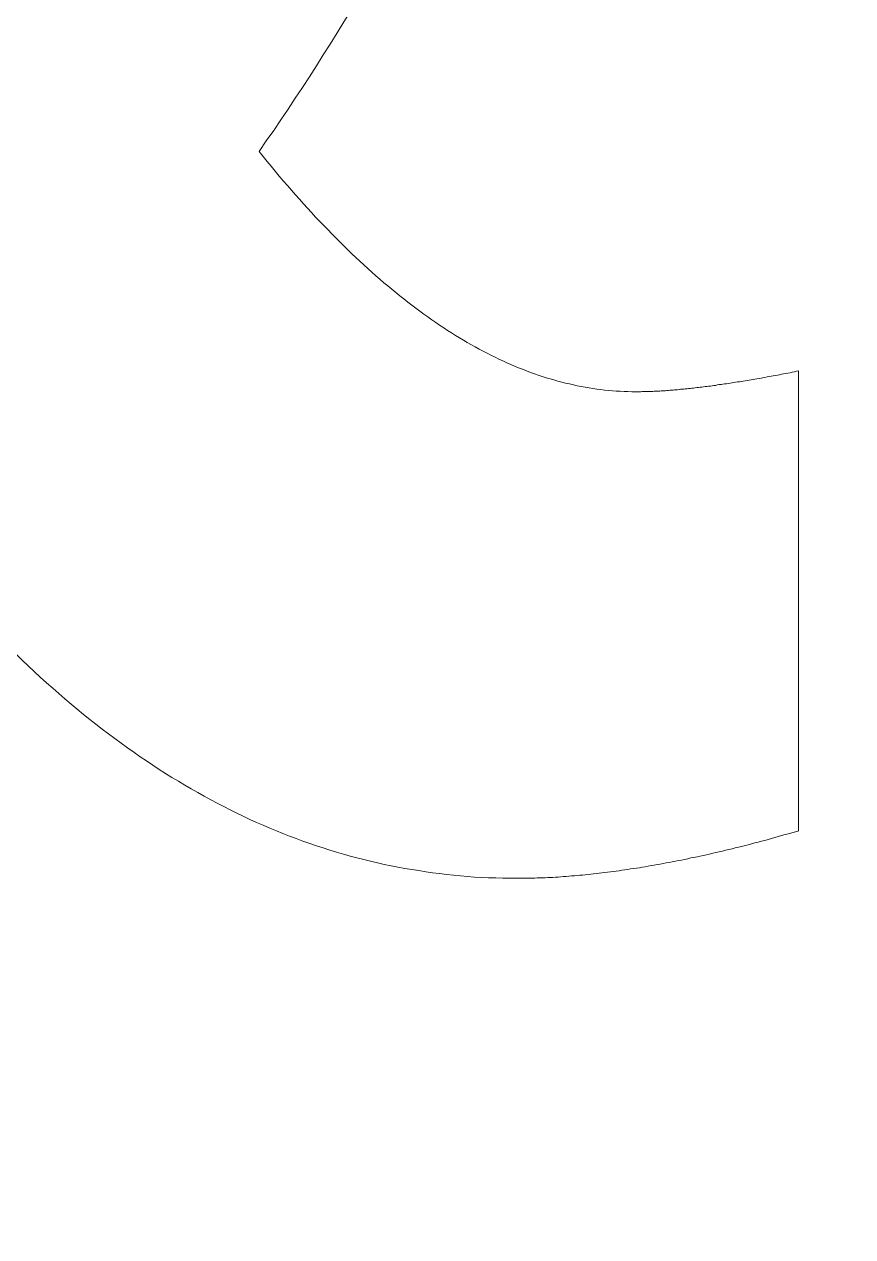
# Model space of a CAD drawing. Header units: millimetres. Extents: x -73 to 73, y -192 to 195.
# Drawn here: x -57.742 to -57.028, y 180.918 to 181.963 of the extents above; entities that cross this region are included whole.
import ezdxf

# ---------------------------------------------------------------- set-up
doc = ezdxf.new("R2010")
doc.units = ezdxf.units.MM
doc.header["$MEASUREMENT"] = 0
doc.layers.add('LED', color=7, linetype='Continuous')

msp = doc.modelspace()

# ---------------------------------------------------------------- linework, layer by layer
at = {"layer": 'LED', "color": 250, "lineweight": 9}
msp.add_open_spline([(70.6599, 74.2658), (70.9361, 74.248), (71.2072, 74.3453), (71.409, 74.5346), (71.409, 74.5346), (71.6108, 74.724), (71.7252, 74.987), (71.725, 75.2637), (71.725, 75.2637), (71.725, 75.2637), (71.725, 89.1213), (71.725, 89.1213), (71.725, 89.1213), (71.7248, 89.3867), (71.6193, 89.6411), (71.4315, 89.8287), (71.4315, 89.8287), (71.2437, 90.0162), (70.9904, 90.1215), (70.725, 90.1213), (70.725, 90.1213), (70.725, 90.1213), (68.2625, 90.1213), (68.2625, 90.1213), (68.2625, 90.1213), (65.9403, 90.1213), (63.7945, 91.3602), (62.6333, 93.3713), (62.6333, 93.3713), (61.4722, 95.3824), (61.4722, 97.8602), (62.6333, 99.8713), (62.6333, 99.8713), (63.7945, 101.8824), (65.9403, 103.1213), (68.2625, 103.1213), (68.2625, 103.1213), (68.2625, 103.1213), (70.725, 103.1213), (70.725, 103.1213), (70.725, 103.1213), (70.9904, 103.1215), (71.2448, 103.227), (71.4324, 103.4148), (71.4324, 103.4148), (71.6199, 103.6026), (71.7252, 103.8559), (71.725, 104.1213), (71.725, 104.1213), (71.725, 104.1213), (71.725, 174.8463), (71.725, 174.8463), (71.725, 174.8463), (71.7248, 175.1117), (71.6193, 175.3661), (71.4315, 175.5537), (71.4315, 175.5537), (71.2437, 175.7412), (70.9904, 175.8465), (70.725, 175.8463), (70.725, 175.8463), (70.725, 175.8463), (68.2625, 175.8463), (68.2625, 175.8463), (68.2625, 175.8463), (65.9403, 175.8463), (63.7945, 177.0852), (62.6333, 179.0963), (62.6333, 179.0963), (61.4722, 181.1074), (61.4722, 183.5852), (62.6333, 185.5963), (62.6333, 185.5963), (63.7945, 187.6074), (65.9403, 188.8463), (68.2625, 188.8463), (68.2625, 188.8463), (68.2625, 188.8463), (70.725, 188.8463), (70.725, 188.8463), (70.725, 188.8463), (70.9904, 188.8465), (71.2448, 188.952), (71.4324, 189.1398), (71.4324, 189.1398), (71.6199, 189.3276), (71.7252, 189.5809), (71.725, 189.8463), (71.725, 189.8463), (71.725, 189.8463), (71.725, 193.6206), (71.725, 193.6206), (71.725, 193.6206), (71.7248, 193.886), (71.6193, 194.1404), (71.4315, 194.328), (71.4315, 194.328), (71.2437, 194.5155), (70.9904, 194.6208), (70.725, 194.6206), (70.725, 194.6206), (70.725, 194.6206), (-70.725, 194.6206), (-70.725, 194.6206), (-70.725, 194.6206), (-70.9904, 194.6204), (-71.2448, 194.5148), (-71.4324, 194.3271), (-71.4324, 194.3271), (-71.6199, 194.1393), (-71.7252, 193.886), (-71.725, 193.6206), (-71.725, 193.6206), (-71.725, 193.6206), (-71.725, 189.8463), (-71.725, 189.8463), (-71.725, 189.8463), (-71.7248, 189.5809), (-71.6192, 189.3265), (-71.4315, 189.1389), (-71.4315, 189.1389), (-71.2437, 188.9514), (-70.9904, 188.8461), (-70.725, 188.8463), (-70.725, 188.8463), (-70.725, 188.8463), (-68.2625, 188.8463), (-68.2625, 188.8463), (-68.2625, 188.8463), (-65.9403, 188.8463), (-63.7944, 187.6074), (-62.6333, 185.5963), (-62.6333, 185.5963), (-61.4722, 183.5852), (-61.4722, 181.1074), (-62.6333, 179.0963), (-62.6333, 179.0963), (-63.7944, 177.0852), (-65.9403, 175.8463), (-68.2625, 175.8463), (-68.2625, 175.8463), (-68.2625, 175.8463), (-70.725, 175.8463), (-70.725, 175.8463), (-70.725, 175.8463), (-70.9904, 175.8461), (-71.2448, 175.7405), (-71.4324, 175.5528), (-71.4324, 175.5528), (-71.6199, 175.365), (-71.7252, 175.1117), (-71.725, 174.8463), (-71.725, 174.8463), (-71.725, 174.8463), (-71.725, 104.1213), (-71.725, 104.1213), (-71.725, 104.1213), (-71.7248, 103.8559), (-71.6192, 103.6015), (-71.4315, 103.4139), (-71.4315, 103.4139), (-71.2437, 103.2264), (-70.9904, 103.1211), (-70.725, 103.1213), (-70.725, 103.1213), (-70.725, 103.1213), (-68.2625, 103.1213), (-68.2625, 103.1213), (-68.2625, 103.1213), (-65.9403, 103.1213), (-63.7944, 101.8824), (-62.6333, 99.8713), (-62.6333, 99.8713), (-61.4722, 97.8602), (-61.4722, 95.3824), (-62.6333, 93.3713), (-62.6333, 93.3713), (-63.7944, 91.3602), (-65.9403, 90.1213), (-68.2625, 90.1213), (-68.2625, 90.1213), (-68.2625, 90.1213), (-70.725, 90.1213), (-70.725, 90.1213), (-70.725, 90.1213), (-70.9904, 90.1211), (-71.2448, 90.0155), (-71.4324, 89.8278), (-71.4324, 89.8278), (-71.6199, 89.64), (-71.7252, 89.3867), (-71.725, 89.1213), (-71.725, 89.1213), (-71.725, 89.1213), (-71.725, 84.4887), (-71.725, 84.4887), (-71.725, 84.4887), (-71.7247, 83.9613), (-71.3163, 83.5248), (-70.7901, 83.4908), (-70.7901, 83.4908), (-70.7901, 83.4908), (70.6599, 74.2658), (70.6599, 74.2658)], degree=3, knots=[0, 0, 0, 0, 0.019231, 0.019231, 0.019231, 0.019231, 0.038462, 0.038462, 0.038462, 0.038462, 0.057692, 0.057692, 0.057692, 0.057692, 0.076923, 0.076923, 0.076923, 0.076923, 0.096154, 0.096154, 0.096154, 0.096154, 0.115385, 0.115385, 0.115385, 0.115385, 0.134615, 0.134615, 0.134615, 0.134615, 0.153846, 0.153846, 0.153846, 0.153846, 0.173077, 0.173077, 0.173077, 0.173077, 0.192308, 0.192308, 0.192308, 0.192308, 0.211538, 0.211538, 0.211538, 0.211538, 0.230769, 0.230769, 0.230769, 0.230769, 0.25, 0.25, 0.25, 0.25, 0.269231, 0.269231, 0.269231, 0.269231, 0.288462, 0.288462, 0.288462, 0.288462, 0.307692, 0.307692, 0.307692, 0.307692, 0.326923, 0.326923, 0.326923, 0.326923, 0.346154, 0.346154, 0.346154, 0.346154, 0.365385, 0.365385, 0.365385, 0.365385, 0.384615, 0.384615, 0.384615, 0.384615, 0.403846, 0.403846, 0.403846, 0.403846, 0.423077, 0.423077, 0.423077, 0.423077, 0.442308, 0.442308, 0.442308, 0.442308, 0.461538, 0.461538, 0.461538, 0.461538, 0.480769, 0.480769, 0.480769, 0.480769, 0.5, 0.5, 0.5, 0.5, 0.519231, 0.519231, 0.519231, 0.519231, 0.538462, 0.538462, 0.538462, 0.538462, 0.557692, 0.557692, 0.557692, 0.557692, 0.576923, 0.576923, 0.576923, 0.576923, 0.596154, 0.596154, 0.596154, 0.596154, 0.615385, 0.615385, 0.615385, 0.615385, 0.634615, 0.634615, 0.634615, 0.634615, 0.653846, 0.653846, 0.653846, 0.653846, 0.673077, 0.673077, 0.673077, 0.673077, 0.692308, 0.692308, 0.692308, 0.692308, 0.711538, 0.711538, 0.711538, 0.711538, 0.730769, 0.730769, 0.730769, 0.730769, 0.75, 0.75, 0.75, 0.75, 0.769231, 0.769231, 0.769231, 0.769231, 0.788462, 0.788462, 0.788462, 0.788462, 0.807692, 0.807692, 0.807692, 0.807692, 0.826923, 0.826923, 0.826923, 0.826923, 0.846154, 0.846154, 0.846154, 0.846154, 0.865385, 0.865385, 0.865385, 0.865385, 0.884615, 0.884615, 0.884615, 0.884615, 0.903846, 0.903846, 0.903846, 0.903846, 0.923077, 0.923077, 0.923077, 0.923077, 0.942308, 0.942308, 0.942308, 0.942308, 0.961538, 0.961538, 0.961538, 0.961538, 1, 1, 1, 1], dxfattribs=at)
at = {"layer": 'LED', "color": 240, "lineweight": 9}
for points in [[(-57.1256, 182.9042), (-57.1256, 182.9042), (-57.1279, 182.8912), (-57.1279, 182.8912), (-57.1279, 182.8912), (-57.1279, 182.8912), (-57.1304, 182.8781), (-57.1304, 182.8781), (-57.1304, 182.8781), (-57.1304, 182.8781), (-57.1329, 182.8652), (-57.1329, 182.8652), (-57.1329, 182.8652), (-57.1329, 182.8652), (-57.1353, 182.8523), (-57.1353, 182.8523), (-57.1353, 182.8523), (-57.1353, 182.8523), (-57.1379, 182.8393), (-57.1379, 182.8393), (-57.1379, 182.8393), (-57.1379, 182.8393), (-57.1406, 182.8265), (-57.1406, 182.8265), (-57.1406, 182.8265), (-57.1406, 182.8265), (-57.1431, 182.8137), (-57.1431, 182.8137), (-57.1431, 182.8137), (-57.1431, 182.8137), (-57.1458, 182.8009), (-57.1458, 182.8009), (-57.1458, 182.8009), (-57.1458, 182.8009), (-57.1486, 182.7882), (-57.1486, 182.7882), (-57.1486, 182.7882), (-57.1486, 182.7882), (-57.1513, 182.7755), (-57.1513, 182.7755), (-57.1513, 182.7755), (-57.1513, 182.7755), (-57.1541, 182.7629), (-57.1541, 182.7629), (-57.1541, 182.7629), (-57.1541, 182.7629), (-57.157, 182.7502), (-57.157, 182.7502), (-57.157, 182.7502), (-57.157, 182.7502), (-57.1599, 182.7377), (-57.1599, 182.7377), (-57.1599, 182.7377), (-57.1599, 182.7377), (-57.1628, 182.7252), (-57.1628, 182.7252), (-57.1628, 182.7252), (-57.1628, 182.7252), (-57.1658, 182.7128), (-57.1658, 182.7128), (-57.1658, 182.7128), (-57.1658, 182.7128), (-57.1688, 182.7004), (-57.1688, 182.7004), (-57.1688, 182.7004), (-57.1688, 182.7004), (-57.1719, 182.6879), (-57.1719, 182.6879), (-57.1719, 182.6879), (-57.1719, 182.6879), (-57.1749, 182.6756), (-57.1749, 182.6756), (-57.1749, 182.6756), (-57.1749, 182.6756), (-57.1781, 182.6633), (-57.1781, 182.6633), (-57.1781, 182.6633), (-57.1781, 182.6633), (-57.1813, 182.6511), (-57.1813, 182.6511), (-57.1813, 182.6511), (-57.1813, 182.6511), (-57.1846, 182.6389), (-57.1846, 182.6389), (-57.1846, 182.6389), (-57.1846, 182.6389), (-57.1878, 182.6267), (-57.1878, 182.6267), (-57.1878, 182.6267), (-57.1878, 182.6267), (-57.1912, 182.6145), (-57.1912, 182.6145), (-57.1912, 182.6145), (-57.1912, 182.6145), (-57.1944, 182.6024), (-57.1944, 182.6024), (-57.1944, 182.6024), (-57.1944, 182.6024), (-57.1978, 182.5904), (-57.1978, 182.5904), (-57.1978, 182.5904), (-57.1978, 182.5904), (-57.2013, 182.5784), (-57.2013, 182.5784), (-57.2013, 182.5784), (-57.2013, 182.5784), (-57.2048, 182.5664), (-57.2048, 182.5664), (-57.2048, 182.5664), (-57.2048, 182.5664), (-57.2083, 182.5545), (-57.2083, 182.5545), (-57.2083, 182.5545), (-57.2083, 182.5545), (-57.2119, 182.5427), (-57.2119, 182.5427), (-57.2119, 182.5427), (-57.2119, 182.5427), (-57.2155, 182.5308), (-57.2155, 182.5308), (-57.2155, 182.5308), (-57.2155, 182.5308), (-57.2192, 182.5191), (-57.2192, 182.5191), (-57.2192, 182.5191), (-57.2192, 182.5191), (-57.2229, 182.5073), (-57.2229, 182.5073), (-57.2229, 182.5073), (-57.2229, 182.5073), (-57.2266, 182.4956), (-57.2266, 182.4956), (-57.2266, 182.4956), (-57.2266, 182.4956), (-57.2304, 182.484), (-57.2304, 182.484), (-57.2304, 182.484), (-57.2304, 182.484), (-57.2342, 182.4723), (-57.2342, 182.4723), (-57.2342, 182.4723), (-57.2342, 182.4723), (-57.238, 182.4608), (-57.238, 182.4608), (-57.238, 182.4608), (-57.238, 182.4608), (-57.2419, 182.4492), (-57.2419, 182.4492), (-57.2419, 182.4492), (-57.2419, 182.4492), (-57.2459, 182.4377), (-57.2459, 182.4377), (-57.2459, 182.4377), (-57.2459, 182.4377), (-57.2499, 182.4263), (-57.2499, 182.4263), (-57.2499, 182.4263), (-57.2499, 182.4263), (-57.2539, 182.4149), (-57.2539, 182.4149), (-57.2539, 182.4149), (-57.2539, 182.4149), (-57.2579, 182.4035), (-57.2579, 182.4035), (-57.2579, 182.4035), (-57.2579, 182.4035), (-57.2621, 182.3922), (-57.2621, 182.3922), (-57.2621, 182.3922), (-57.2621, 182.3922), (-57.2662, 182.3809), (-57.2662, 182.3809), (-57.2662, 182.3809), (-57.2662, 182.3809), (-57.2704, 182.3696), (-57.2704, 182.3696), (-57.2704, 182.3696), (-57.2704, 182.3696), (-57.2746, 182.3585), (-57.2746, 182.3585), (-57.2746, 182.3585), (-57.2746, 182.3585), (-57.2789, 182.3474), (-57.2789, 182.3474), (-57.2789, 182.3474), (-57.2789, 182.3474), (-57.2832, 182.3363), (-57.2832, 182.3363), (-57.2832, 182.3363), (-57.2832, 182.3363), (-57.2875, 182.3252), (-57.2875, 182.3252), (-57.2875, 182.3252), (-57.2875, 182.3252), (-57.292, 182.3141), (-57.292, 182.3141), (-57.292, 182.3141), (-57.292, 182.3141), (-57.2965, 182.3031), (-57.2965, 182.3031), (-57.2965, 182.3031), (-57.2965, 182.3031), (-57.3009, 182.2922), (-57.3009, 182.2922), (-57.3009, 182.2922), (-57.3009, 182.2922), (-57.3054, 182.2814), (-57.3054, 182.2814), (-57.3054, 182.2814), (-57.3054, 182.2814), (-57.31, 182.2705), (-57.31, 182.2705), (-57.31, 182.2705), (-57.31, 182.2705), (-57.3146, 182.2597), (-57.3146, 182.2597), (-57.3146, 182.2597), (-57.3146, 182.2597), (-57.3193, 182.2489), (-57.3193, 182.2489), (-57.3193, 182.2489), (-57.3193, 182.2489), (-57.324, 182.2382), (-57.324, 182.2382), (-57.324, 182.2382), (-57.324, 182.2382), (-57.3287, 182.2275), (-57.3287, 182.2275), (-57.3287, 182.2275), (-57.3287, 182.2275), (-57.3335, 182.2169), (-57.3335, 182.2169), (-57.3335, 182.2169), (-57.3335, 182.2169), (-57.3384, 182.2062), (-57.3384, 182.2062), (-57.3384, 182.2062), (-57.3384, 182.2062), (-57.3432, 182.1957), (-57.3432, 182.1957), (-57.3432, 182.1957), (-57.3432, 182.1957), (-57.3481, 182.1852), (-57.3481, 182.1852), (-57.3481, 182.1852), (-57.3481, 182.1852), (-57.353, 182.1747), (-57.353, 182.1747), (-57.353, 182.1747), (-57.353, 182.1747), (-57.3581, 182.1643), (-57.3581, 182.1643), (-57.3581, 182.1643), (-57.3581, 182.1643), (-57.3631, 182.1539), (-57.3631, 182.1539), (-57.3631, 182.1539), (-57.3631, 182.1539), (-57.3681, 182.1436), (-57.3681, 182.1436), (-57.3681, 182.1436), (-57.3681, 182.1436), (-57.3733, 182.1333), (-57.3733, 182.1333), (-57.3733, 182.1333), (-57.3733, 182.1333), (-57.3784, 182.123), (-57.3784, 182.123), (-57.3784, 182.123), (-57.3784, 182.123), (-57.3836, 182.1128), (-57.3836, 182.1128), (-57.3836, 182.1128), (-57.3836, 182.1128), (-57.3889, 182.1027), (-57.3889, 182.1027), (-57.3889, 182.1027), (-57.3889, 182.1027), (-57.3941, 182.0925), (-57.3941, 182.0925), (-57.3941, 182.0925), (-57.3941, 182.0925), (-57.3994, 182.0824), (-57.3994, 182.0824), (-57.3994, 182.0824), (-57.3994, 182.0824), (-57.4049, 182.0724), (-57.4049, 182.0724), (-57.4049, 182.0724), (-57.4049, 182.0724), (-57.4102, 182.0623), (-57.4102, 182.0623), (-57.4102, 182.0623), (-57.4102, 182.0623), (-57.4156, 182.0524), (-57.4156, 182.0524), (-57.4156, 182.0524), (-57.4156, 182.0524), (-57.4212, 182.0425), (-57.4212, 182.0425), (-57.4212, 182.0425), (-57.4212, 182.0425), (-57.4267, 182.0327), (-57.4267, 182.0327), (-57.4267, 182.0327), (-57.4267, 182.0327), (-57.4323, 182.0228), (-57.4323, 182.0228), (-57.4323, 182.0228), (-57.4323, 182.0228), (-57.4379, 182.013), (-57.4379, 182.013), (-57.4379, 182.013), (-57.4379, 182.013), (-57.4436, 182.0032), (-57.4436, 182.0032), (-57.4436, 182.0032), (-57.4436, 182.0032), (-57.4493, 181.9936), (-57.4493, 181.9936), (-57.4493, 181.9936), (-57.4493, 181.9936), (-57.4551, 181.9839), (-57.4551, 181.9839), (-57.4551, 181.9839), (-57.4551, 181.9839), (-57.4608, 181.9743), (-57.4608, 181.9743), (-57.4608, 181.9743), (-57.4608, 181.9743), (-57.4667, 181.9647), (-57.4667, 181.9647), (-57.4667, 181.9647), (-57.4667, 181.9647), (-57.4725, 181.9552), (-57.4725, 181.9552), (-57.4725, 181.9552), (-57.4725, 181.9552), (-57.4785, 181.9456), (-57.4785, 181.9456), (-57.4785, 181.9456), (-57.4785, 181.9456), (-57.4844, 181.9362), (-57.4844, 181.9362), (-57.4844, 181.9362), (-57.4844, 181.9362), (-57.4904, 181.9268), (-57.4904, 181.9268), (-57.4904, 181.9268), (-57.4904, 181.9268), (-57.4964, 181.9174), (-57.4964, 181.9174), (-57.4964, 181.9174), (-57.4964, 181.9174), (-57.5025, 181.9082), (-57.5025, 181.9082), (-57.5025, 181.9082), (-57.5025, 181.9082), (-57.5086, 181.8988), (-57.5086, 181.8988), (-57.5086, 181.8988), (-57.5086, 181.8988), (-57.5148, 181.8896), (-57.5148, 181.8896), (-57.5148, 181.8896), (-57.5148, 181.8896), (-57.521, 181.8804), (-57.521, 181.8804), (-57.521, 181.8804), (-57.521, 181.8804), (-57.5272, 181.8712), (-57.5272, 181.8712), (-57.5272, 181.8712), (-57.5272, 181.8712), (-57.5336, 181.8622), (-57.5336, 181.8622), (-57.5336, 181.8622), (-57.5336, 181.8622), (-57.5398, 181.853), (-57.5398, 181.853)], [(-57.5398, 181.853), (-57.5398, 181.853), (-57.5364, 181.8487), (-57.5364, 181.8487), (-57.5364, 181.8487), (-57.5364, 181.8487), (-57.5329, 181.8444), (-57.5329, 181.8444), (-57.5329, 181.8444), (-57.5329, 181.8444), (-57.5294, 181.8402), (-57.5294, 181.8402), (-57.5294, 181.8402), (-57.5294, 181.8402), (-57.5259, 181.836), (-57.5259, 181.836), (-57.5259, 181.836), (-57.5259, 181.836), (-57.5224, 181.8318), (-57.5224, 181.8318), (-57.5224, 181.8318), (-57.5224, 181.8318), (-57.5189, 181.8277), (-57.5189, 181.8277), (-57.5189, 181.8277), (-57.5189, 181.8277), (-57.5154, 181.8237), (-57.5154, 181.8237), (-57.5154, 181.8237), (-57.5154, 181.8237), (-57.5119, 181.8197), (-57.5119, 181.8197), (-57.5119, 181.8197), (-57.5119, 181.8197), (-57.5084, 181.8157), (-57.5084, 181.8157), (-57.5084, 181.8157), (-57.5084, 181.8157), (-57.5049, 181.8118), (-57.5049, 181.8118), (-57.5049, 181.8118), (-57.5049, 181.8118), (-57.5015, 181.8079), (-57.5015, 181.8079), (-57.5015, 181.8079), (-57.5015, 181.8079), (-57.498, 181.8041), (-57.498, 181.8041), (-57.498, 181.8041), (-57.498, 181.8041), (-57.4945, 181.8003), (-57.4945, 181.8003), (-57.4945, 181.8003), (-57.4945, 181.8003), (-57.4911, 181.7965), (-57.4911, 181.7965), (-57.4911, 181.7965), (-57.4911, 181.7965), (-57.4876, 181.7928), (-57.4876, 181.7928), (-57.4876, 181.7928), (-57.4876, 181.7928), (-57.4841, 181.7892), (-57.4841, 181.7892), (-57.4841, 181.7892), (-57.4841, 181.7892), (-57.4806, 181.7856), (-57.4806, 181.7856), (-57.4806, 181.7856), (-57.4806, 181.7856), (-57.4771, 181.782), (-57.4771, 181.782), (-57.4771, 181.782), (-57.4771, 181.782), (-57.4736, 181.7785), (-57.4736, 181.7785), (-57.4736, 181.7785), (-57.4736, 181.7785), (-57.4703, 181.775), (-57.4703, 181.775), (-57.4703, 181.775), (-57.4703, 181.775), (-57.4668, 181.7716), (-57.4668, 181.7716), (-57.4668, 181.7716), (-57.4668, 181.7716), (-57.4633, 181.7683), (-57.4633, 181.7683), (-57.4633, 181.7683), (-57.4633, 181.7683), (-57.4598, 181.7649), (-57.4598, 181.7649), (-57.4598, 181.7649), (-57.4598, 181.7649), (-57.4564, 181.7616), (-57.4564, 181.7616), (-57.4564, 181.7616), (-57.4564, 181.7616), (-57.4529, 181.7584), (-57.4529, 181.7584), (-57.4529, 181.7584), (-57.4529, 181.7584), (-57.4494, 181.7552), (-57.4494, 181.7552), (-57.4494, 181.7552), (-57.4494, 181.7552), (-57.446, 181.752), (-57.446, 181.752), (-57.446, 181.752), (-57.446, 181.752), (-57.4425, 181.749), (-57.4425, 181.749), (-57.4425, 181.749), (-57.4425, 181.749), (-57.439, 181.7459), (-57.439, 181.7459), (-57.439, 181.7459), (-57.439, 181.7459), (-57.4357, 181.7429), (-57.4357, 181.7429), (-57.4357, 181.7429), (-57.4357, 181.7429), (-57.4322, 181.7399), (-57.4322, 181.7399), (-57.4322, 181.7399), (-57.4322, 181.7399), (-57.4288, 181.7371), (-57.4288, 181.7371), (-57.4288, 181.7371), (-57.4288, 181.7371), (-57.4253, 181.7342), (-57.4253, 181.7342), (-57.4253, 181.7342), (-57.4253, 181.7342), (-57.4219, 181.7313), (-57.4219, 181.7313), (-57.4219, 181.7313), (-57.4219, 181.7313), (-57.4184, 181.7285), (-57.4184, 181.7285), (-57.4184, 181.7285), (-57.4184, 181.7285), (-57.415, 181.7259), (-57.415, 181.7259), (-57.415, 181.7259), (-57.415, 181.7259), (-57.4115, 181.7231), (-57.4115, 181.7231), (-57.4115, 181.7231), (-57.4115, 181.7231), (-57.4082, 181.7205), (-57.4082, 181.7205), (-57.4082, 181.7205), (-57.4082, 181.7205), (-57.4047, 181.7179), (-57.4047, 181.7179), (-57.4047, 181.7179), (-57.4047, 181.7179), (-57.4013, 181.7154), (-57.4013, 181.7154), (-57.4013, 181.7154), (-57.4013, 181.7154), (-57.3978, 181.7128), (-57.3978, 181.7128), (-57.3978, 181.7128), (-57.3978, 181.7128), (-57.3944, 181.7104), (-57.3944, 181.7104), (-57.3944, 181.7104), (-57.3944, 181.7104), (-57.3909, 181.708), (-57.3909, 181.708), (-57.3909, 181.708), (-57.3909, 181.708), (-57.3875, 181.7056), (-57.3875, 181.7056), (-57.3875, 181.7056), (-57.3875, 181.7056), (-57.3841, 181.7033), (-57.3841, 181.7033), (-57.3841, 181.7033), (-57.3841, 181.7033), (-57.3806, 181.701), (-57.3806, 181.701), (-57.3806, 181.701), (-57.3806, 181.701), (-57.3773, 181.6988), (-57.3773, 181.6988), (-57.3773, 181.6988), (-57.3773, 181.6988), (-57.3739, 181.6966), (-57.3739, 181.6966), (-57.3739, 181.6966), (-57.3739, 181.6966), (-57.3704, 181.6945), (-57.3704, 181.6945), (-57.3704, 181.6945), (-57.3704, 181.6945), (-57.367, 181.6924), (-57.367, 181.6924), (-57.367, 181.6924), (-57.367, 181.6924), (-57.3636, 181.6903), (-57.3636, 181.6903), (-57.3636, 181.6903), (-57.3636, 181.6903), (-57.3602, 181.6884), (-57.3602, 181.6884), (-57.3602, 181.6884), (-57.3602, 181.6884), (-57.3567, 181.6864), (-57.3567, 181.6864), (-57.3567, 181.6864), (-57.3567, 181.6864), (-57.3533, 181.6845), (-57.3533, 181.6845), (-57.3533, 181.6845), (-57.3533, 181.6845), (-57.35, 181.6827), (-57.35, 181.6827), (-57.35, 181.6827), (-57.35, 181.6827), (-57.3466, 181.6808), (-57.3466, 181.6808), (-57.3466, 181.6808), (-57.3466, 181.6808), (-57.3432, 181.6791), (-57.3432, 181.6791), (-57.3432, 181.6791), (-57.3432, 181.6791), (-57.3398, 181.6773), (-57.3398, 181.6773), (-57.3398, 181.6773), (-57.3398, 181.6773), (-57.3363, 181.6757), (-57.3363, 181.6757), (-57.3363, 181.6757), (-57.3363, 181.6757), (-57.3329, 181.674), (-57.3329, 181.674), (-57.3329, 181.674), (-57.3329, 181.674), (-57.3295, 181.6725), (-57.3295, 181.6725), (-57.3295, 181.6725), (-57.3295, 181.6725), (-57.3261, 181.6709), (-57.3261, 181.6709), (-57.3261, 181.6709), (-57.3261, 181.6709), (-57.3228, 181.6694), (-57.3228, 181.6694), (-57.3228, 181.6694), (-57.3228, 181.6694), (-57.3194, 181.668), (-57.3194, 181.668), (-57.3194, 181.668), (-57.3194, 181.668), (-57.316, 181.6665), (-57.316, 181.6665), (-57.316, 181.6665), (-57.316, 181.6665), (-57.3126, 181.6652), (-57.3126, 181.6652), (-57.3126, 181.6652), (-57.3126, 181.6652), (-57.3092, 181.6639), (-57.3092, 181.6639), (-57.3092, 181.6639), (-57.3092, 181.6639), (-57.3058, 181.6626), (-57.3058, 181.6626), (-57.3058, 181.6626), (-57.3058, 181.6626), (-57.3024, 181.6614), (-57.3024, 181.6614), (-57.3024, 181.6614), (-57.3024, 181.6614), (-57.299, 181.6603), (-57.299, 181.6603), (-57.299, 181.6603), (-57.299, 181.6603), (-57.2957, 181.6591), (-57.2957, 181.6591), (-57.2957, 181.6591), (-57.2957, 181.6591), (-57.2923, 181.658), (-57.2923, 181.658), (-57.2923, 181.658), (-57.2923, 181.658), (-57.2889, 181.657), (-57.2889, 181.657), (-57.2889, 181.657), (-57.2889, 181.657), (-57.2855, 181.6561), (-57.2855, 181.6561), (-57.2855, 181.6561), (-57.2855, 181.6561), (-57.2822, 181.6551), (-57.2822, 181.6551), (-57.2822, 181.6551), (-57.2822, 181.6551), (-57.2788, 181.6542), (-57.2788, 181.6542), (-57.2788, 181.6542), (-57.2788, 181.6542), (-57.2754, 181.6534), (-57.2754, 181.6534), (-57.2754, 181.6534), (-57.2754, 181.6534), (-57.272, 181.6526), (-57.272, 181.6526), (-57.272, 181.6526), (-57.272, 181.6526), (-57.2687, 181.6518), (-57.2687, 181.6518), (-57.2687, 181.6518), (-57.2687, 181.6518), (-57.2654, 181.651), (-57.2654, 181.651), (-57.2654, 181.651), (-57.2654, 181.651), (-57.262, 181.6504), (-57.262, 181.6504), (-57.262, 181.6504), (-57.262, 181.6504), (-57.2586, 181.6498), (-57.2586, 181.6498), (-57.2586, 181.6498), (-57.2586, 181.6498), (-57.2552, 181.6492), (-57.2552, 181.6492), (-57.2552, 181.6492), (-57.2552, 181.6492), (-57.2519, 181.6487), (-57.2519, 181.6487), (-57.2519, 181.6487), (-57.2519, 181.6487), (-57.2485, 181.6482), (-57.2485, 181.6482), (-57.2485, 181.6482), (-57.2485, 181.6482), (-57.2452, 181.6478), (-57.2452, 181.6478), (-57.2452, 181.6478), (-57.2452, 181.6478), (-57.2419, 181.6473), (-57.2419, 181.6473), (-57.2419, 181.6473), (-57.2419, 181.6473), (-57.2385, 181.647), (-57.2385, 181.647), (-57.2385, 181.647), (-57.2385, 181.647), (-57.2351, 181.6467), (-57.2351, 181.6467), (-57.2351, 181.6467), (-57.2351, 181.6467), (-57.2318, 181.6465), (-57.2318, 181.6465), (-57.2318, 181.6465), (-57.2318, 181.6465), (-57.2284, 181.6463), (-57.2284, 181.6463), (-57.2284, 181.6463), (-57.2284, 181.6463), (-57.225, 181.6461), (-57.225, 181.6461), (-57.225, 181.6461), (-57.225, 181.6461), (-57.2217, 181.646), (-57.2217, 181.646), (-57.2217, 181.646), (-57.2217, 181.646), (-57.2184, 181.6459), (-57.2184, 181.6459), (-57.2184, 181.6459), (-57.2184, 181.6459), (-57.2151, 181.6459), (-57.2151, 181.6459)], [(-57.2151, 181.6459), (-57.2151, 181.6459), (-57.2139, 181.6459), (-57.2139, 181.6459), (-57.2139, 181.6459), (-57.2139, 181.6459), (-57.2129, 181.6459), (-57.2129, 181.6459), (-57.2129, 181.6459), (-57.2129, 181.6459), (-57.2118, 181.6459), (-57.2118, 181.6459), (-57.2118, 181.6459), (-57.2118, 181.6459), (-57.2107, 181.6459), (-57.2107, 181.6459), (-57.2107, 181.6459), (-57.2107, 181.6459), (-57.2095, 181.646), (-57.2095, 181.646), (-57.2095, 181.646), (-57.2095, 181.646), (-57.2084, 181.646), (-57.2084, 181.646), (-57.2084, 181.646), (-57.2084, 181.646), (-57.2073, 181.646), (-57.2073, 181.646), (-57.2073, 181.646), (-57.2073, 181.646), (-57.2061, 181.646), (-57.2061, 181.646), (-57.2061, 181.646), (-57.2061, 181.646), (-57.205, 181.6461), (-57.205, 181.6461), (-57.205, 181.6461), (-57.205, 181.6461), (-57.2039, 181.6461), (-57.2039, 181.6461), (-57.2039, 181.6461), (-57.2039, 181.6461), (-57.2027, 181.6461), (-57.2027, 181.6461), (-57.2027, 181.6461), (-57.2027, 181.6461), (-57.2015, 181.6462), (-57.2015, 181.6462), (-57.2015, 181.6462), (-57.2015, 181.6462), (-57.2003, 181.6462), (-57.2003, 181.6462), (-57.2003, 181.6462), (-57.2003, 181.6462), (-57.1992, 181.6463), (-57.1992, 181.6463), (-57.1992, 181.6463), (-57.1992, 181.6463), (-57.1979, 181.6463), (-57.1979, 181.6463), (-57.1979, 181.6463), (-57.1979, 181.6463), (-57.1967, 181.6464), (-57.1967, 181.6464), (-57.1967, 181.6464), (-57.1967, 181.6464), (-57.1955, 181.6465), (-57.1955, 181.6465), (-57.1955, 181.6465), (-57.1955, 181.6465), (-57.1943, 181.6465), (-57.1943, 181.6465), (-57.1943, 181.6465), (-57.1943, 181.6465), (-57.1931, 181.6466), (-57.1931, 181.6466), (-57.1931, 181.6466), (-57.1931, 181.6466), (-57.1918, 181.6467), (-57.1918, 181.6467), (-57.1918, 181.6467), (-57.1918, 181.6467), (-57.1905, 181.6468), (-57.1905, 181.6468), (-57.1905, 181.6468), (-57.1905, 181.6468), (-57.1893, 181.6468), (-57.1893, 181.6468), (-57.1893, 181.6468), (-57.1893, 181.6468), (-57.1881, 181.6469), (-57.1881, 181.6469), (-57.1881, 181.6469), (-57.1881, 181.6469), (-57.1867, 181.647), (-57.1867, 181.647), (-57.1867, 181.647), (-57.1867, 181.647), (-57.1855, 181.6471), (-57.1855, 181.6471), (-57.1855, 181.6471), (-57.1855, 181.6471), (-57.1842, 181.6472), (-57.1842, 181.6472), (-57.1842, 181.6472), (-57.1842, 181.6472), (-57.1828, 181.6473), (-57.1828, 181.6473), (-57.1828, 181.6473), (-57.1828, 181.6473), (-57.1816, 181.6474), (-57.1816, 181.6474), (-57.1816, 181.6474), (-57.1816, 181.6474), (-57.1803, 181.6475), (-57.1803, 181.6475), (-57.1803, 181.6475), (-57.1803, 181.6475), (-57.1789, 181.6476), (-57.1789, 181.6476), (-57.1789, 181.6476), (-57.1789, 181.6476), (-57.1776, 181.6479), (-57.1776, 181.6479), (-57.1776, 181.6479), (-57.1776, 181.6479), (-57.1763, 181.648), (-57.1763, 181.648), (-57.1763, 181.648), (-57.1763, 181.648), (-57.1749, 181.6481), (-57.1749, 181.6481), (-57.1749, 181.6481), (-57.1749, 181.6481), (-57.1735, 181.6482), (-57.1735, 181.6482), (-57.1735, 181.6482), (-57.1735, 181.6482), (-57.1722, 181.6484), (-57.1722, 181.6484), (-57.1722, 181.6484), (-57.1722, 181.6484), (-57.1707, 181.6485), (-57.1707, 181.6485), (-57.1707, 181.6485), (-57.1707, 181.6485), (-57.1694, 181.6487), (-57.1694, 181.6487), (-57.1694, 181.6487), (-57.1694, 181.6487), (-57.168, 181.6488), (-57.168, 181.6488), (-57.168, 181.6488), (-57.168, 181.6488), (-57.1666, 181.6489), (-57.1666, 181.6489), (-57.1666, 181.6489), (-57.1666, 181.6489), (-57.1652, 181.6491), (-57.1652, 181.6491), (-57.1652, 181.6491), (-57.1652, 181.6491), (-57.1638, 181.6493), (-57.1638, 181.6493), (-57.1638, 181.6493), (-57.1638, 181.6493), (-57.1623, 181.6494), (-57.1623, 181.6494), (-57.1623, 181.6494), (-57.1623, 181.6494), (-57.1609, 181.6496), (-57.1609, 181.6496), (-57.1609, 181.6496), (-57.1609, 181.6496), (-57.1594, 181.6498), (-57.1594, 181.6498), (-57.1594, 181.6498), (-57.1594, 181.6498), (-57.158, 181.6499), (-57.158, 181.6499), (-57.158, 181.6499), (-57.158, 181.6499), (-57.1566, 181.6501), (-57.1566, 181.6501), (-57.1566, 181.6501), (-57.1566, 181.6501), (-57.155, 181.6503), (-57.155, 181.6503), (-57.155, 181.6503), (-57.155, 181.6503), (-57.1536, 181.6505), (-57.1536, 181.6505), (-57.1536, 181.6505), (-57.1536, 181.6505), (-57.1521, 181.6506), (-57.1521, 181.6506), (-57.1521, 181.6506), (-57.1521, 181.6506), (-57.1506, 181.6508), (-57.1506, 181.6508), (-57.1506, 181.6508), (-57.1506, 181.6508), (-57.1491, 181.651), (-57.1491, 181.651), (-57.1491, 181.651), (-57.1491, 181.651), (-57.1475, 181.6512), (-57.1475, 181.6512), (-57.1475, 181.6512), (-57.1475, 181.6512), (-57.146, 181.6514), (-57.146, 181.6514), (-57.146, 181.6514), (-57.146, 181.6514), (-57.1446, 181.6517), (-57.1446, 181.6517), (-57.1446, 181.6517), (-57.1446, 181.6517), (-57.143, 181.652), (-57.143, 181.652), (-57.143, 181.652), (-57.143, 181.652), (-57.1414, 181.6522), (-57.1414, 181.6522), (-57.1414, 181.6522), (-57.1414, 181.6522), (-57.1398, 181.6524), (-57.1398, 181.6524), (-57.1398, 181.6524), (-57.1398, 181.6524), (-57.1383, 181.6526), (-57.1383, 181.6526), (-57.1383, 181.6526), (-57.1383, 181.6526), (-57.1368, 181.6528), (-57.1368, 181.6528), (-57.1368, 181.6528), (-57.1368, 181.6528), (-57.1351, 181.6531), (-57.1351, 181.6531), (-57.1351, 181.6531), (-57.1351, 181.6531), (-57.1336, 181.6533), (-57.1336, 181.6533), (-57.1336, 181.6533), (-57.1336, 181.6533), (-57.1319, 181.6535), (-57.1319, 181.6535), (-57.1319, 181.6535), (-57.1319, 181.6535), (-57.1303, 181.6538), (-57.1303, 181.6538), (-57.1303, 181.6538), (-57.1303, 181.6538), (-57.1288, 181.654), (-57.1288, 181.654), (-57.1288, 181.654), (-57.1288, 181.654), (-57.1271, 181.6543), (-57.1271, 181.6543), (-57.1271, 181.6543), (-57.1271, 181.6543), (-57.1255, 181.6545), (-57.1255, 181.6545), (-57.1255, 181.6545), (-57.1255, 181.6545), (-57.1238, 181.6548), (-57.1238, 181.6548), (-57.1238, 181.6548), (-57.1238, 181.6548), (-57.1222, 181.655), (-57.1222, 181.655), (-57.1222, 181.655), (-57.1222, 181.655), (-57.1205, 181.6553), (-57.1205, 181.6553), (-57.1205, 181.6553), (-57.1205, 181.6553), (-57.1189, 181.6557), (-57.1189, 181.6557), (-57.1189, 181.6557), (-57.1189, 181.6557), (-57.1172, 181.656), (-57.1172, 181.656), (-57.1172, 181.656), (-57.1172, 181.656), (-57.1155, 181.6562), (-57.1155, 181.6562), (-57.1155, 181.6562), (-57.1155, 181.6562), (-57.1138, 181.6565), (-57.1138, 181.6565), (-57.1138, 181.6565), (-57.1138, 181.6565), (-57.1121, 181.6568), (-57.1121, 181.6568), (-57.1121, 181.6568), (-57.1121, 181.6568), (-57.1104, 181.6571), (-57.1104, 181.6571), (-57.1104, 181.6571), (-57.1104, 181.6571), (-57.1086, 181.6574), (-57.1086, 181.6574), (-57.1086, 181.6574), (-57.1086, 181.6574), (-57.1069, 181.6577), (-57.1069, 181.6577), (-57.1069, 181.6577), (-57.1069, 181.6577), (-57.1052, 181.658), (-57.1052, 181.658), (-57.1052, 181.658), (-57.1052, 181.658), (-57.1035, 181.6583), (-57.1035, 181.6583), (-57.1035, 181.6583), (-57.1035, 181.6583), (-57.1017, 181.6586), (-57.1017, 181.6586), (-57.1017, 181.6586), (-57.1017, 181.6586), (-57.0999, 181.6589), (-57.0999, 181.6589), (-57.0999, 181.6589), (-57.0999, 181.6589), (-57.0982, 181.6592), (-57.0982, 181.6592), (-57.0982, 181.6592), (-57.0982, 181.6592), (-57.0964, 181.6596), (-57.0964, 181.6596), (-57.0964, 181.6596), (-57.0964, 181.6596), (-57.0946, 181.6599), (-57.0946, 181.6599), (-57.0946, 181.6599), (-57.0946, 181.6599), (-57.0928, 181.6603), (-57.0928, 181.6603), (-57.0928, 181.6603), (-57.0928, 181.6603), (-57.091, 181.6606), (-57.091, 181.6606), (-57.091, 181.6606), (-57.091, 181.6606), (-57.0892, 181.6609), (-57.0892, 181.6609), (-57.0892, 181.6609), (-57.0892, 181.6609), (-57.0874, 181.6613), (-57.0874, 181.6613), (-57.0874, 181.6613), (-57.0874, 181.6613), (-57.0855, 181.6616), (-57.0855, 181.6616), (-57.0855, 181.6616), (-57.0855, 181.6616), (-57.0837, 181.662), (-57.0837, 181.662), (-57.0837, 181.662), (-57.0837, 181.662), (-57.0818, 181.6623), (-57.0818, 181.6623), (-57.0818, 181.6623), (-57.0818, 181.6623), (-57.08, 181.6627), (-57.08, 181.6627), (-57.08, 181.6627), (-57.08, 181.6627), (-57.0781, 181.663), (-57.0781, 181.663), (-57.0781, 181.663), (-57.0781, 181.663), (-57.0763, 181.6635), (-57.0763, 181.6635), (-57.0763, 181.6635), (-57.0763, 181.6635), (-57.0743, 181.6639), (-57.0743, 181.6639)], [(-57.3173, 181.2265), (-57.3173, 181.2265), (-57.3235, 181.2265), (-57.3235, 181.2265), (-57.3235, 181.2265), (-57.3235, 181.2265), (-57.3296, 181.2266), (-57.3296, 181.2266), (-57.3296, 181.2266), (-57.3296, 181.2266), (-57.3357, 181.2268), (-57.3357, 181.2268), (-57.3357, 181.2268), (-57.3357, 181.2268), (-57.3418, 181.227), (-57.3418, 181.227), (-57.3418, 181.227), (-57.3418, 181.227), (-57.3479, 181.2273), (-57.3479, 181.2273), (-57.3479, 181.2273), (-57.3479, 181.2273), (-57.354, 181.2276), (-57.354, 181.2276), (-57.354, 181.2276), (-57.354, 181.2276), (-57.36, 181.2281), (-57.36, 181.2281), (-57.36, 181.2281), (-57.36, 181.2281), (-57.3661, 181.2287), (-57.3661, 181.2287), (-57.3661, 181.2287), (-57.3661, 181.2287), (-57.3721, 181.2292), (-57.3721, 181.2292), (-57.3721, 181.2292), (-57.3721, 181.2292), (-57.3782, 181.2298), (-57.3782, 181.2298), (-57.3782, 181.2298), (-57.3782, 181.2298), (-57.3841, 181.2305), (-57.3841, 181.2305), (-57.3841, 181.2305), (-57.3841, 181.2305), (-57.3902, 181.2313), (-57.3902, 181.2313), (-57.3902, 181.2313), (-57.3902, 181.2313), (-57.3961, 181.2321), (-57.3961, 181.2321), (-57.3961, 181.2321), (-57.3961, 181.2321), (-57.4021, 181.2331), (-57.4021, 181.2331), (-57.4021, 181.2331), (-57.4021, 181.2331), (-57.408, 181.234), (-57.408, 181.234), (-57.408, 181.234), (-57.408, 181.234), (-57.414, 181.235), (-57.414, 181.235), (-57.414, 181.235), (-57.414, 181.235), (-57.42, 181.2362), (-57.42, 181.2362), (-57.42, 181.2362), (-57.42, 181.2362), (-57.4259, 181.2373), (-57.4259, 181.2373), (-57.4259, 181.2373), (-57.4259, 181.2373), (-57.4319, 181.2385), (-57.4319, 181.2385), (-57.4319, 181.2385), (-57.4319, 181.2385), (-57.4377, 181.2398), (-57.4377, 181.2398), (-57.4377, 181.2398), (-57.4377, 181.2398), (-57.4437, 181.2412), (-57.4437, 181.2412), (-57.4437, 181.2412), (-57.4437, 181.2412), (-57.4495, 181.2426), (-57.4495, 181.2426), (-57.4495, 181.2426), (-57.4495, 181.2426), (-57.4554, 181.2442), (-57.4554, 181.2442), (-57.4554, 181.2442), (-57.4554, 181.2442), (-57.4612, 181.2457), (-57.4612, 181.2457), (-57.4612, 181.2457), (-57.4612, 181.2457), (-57.4671, 181.2473), (-57.4671, 181.2473), (-57.4671, 181.2473), (-57.4671, 181.2473), (-57.4729, 181.2491), (-57.4729, 181.2491), (-57.4729, 181.2491), (-57.4729, 181.2491), (-57.4788, 181.2508), (-57.4788, 181.2508), (-57.4788, 181.2508), (-57.4788, 181.2508), (-57.4845, 181.2527), (-57.4845, 181.2527), (-57.4845, 181.2527), (-57.4845, 181.2527), (-57.4904, 181.2546), (-57.4904, 181.2546), (-57.4904, 181.2546), (-57.4904, 181.2546), (-57.4961, 181.2566), (-57.4961, 181.2566), (-57.4961, 181.2566), (-57.4961, 181.2566), (-57.502, 181.2586), (-57.502, 181.2586), (-57.502, 181.2586), (-57.502, 181.2586), (-57.5077, 181.2607), (-57.5077, 181.2607), (-57.5077, 181.2607), (-57.5077, 181.2607), (-57.5135, 181.2628), (-57.5135, 181.2628), (-57.5135, 181.2628), (-57.5135, 181.2628), (-57.5192, 181.2651), (-57.5192, 181.2651), (-57.5192, 181.2651), (-57.5192, 181.2651), (-57.5249, 181.2675), (-57.5249, 181.2675), (-57.5249, 181.2675), (-57.5249, 181.2675), (-57.5306, 181.2698), (-57.5306, 181.2698), (-57.5306, 181.2698), (-57.5306, 181.2698), (-57.5364, 181.2723), (-57.5364, 181.2723), (-57.5364, 181.2723), (-57.5364, 181.2723), (-57.542, 181.2747), (-57.542, 181.2747), (-57.542, 181.2747), (-57.542, 181.2747), (-57.5477, 181.2773), (-57.5477, 181.2773), (-57.5477, 181.2773), (-57.5477, 181.2773), (-57.5534, 181.28), (-57.5534, 181.28), (-57.5534, 181.28), (-57.5534, 181.28), (-57.559, 181.2826), (-57.559, 181.2826), (-57.559, 181.2826), (-57.559, 181.2826), (-57.5647, 181.2854), (-57.5647, 181.2854), (-57.5647, 181.2854), (-57.5647, 181.2854), (-57.5703, 181.2883), (-57.5703, 181.2883), (-57.5703, 181.2883), (-57.5703, 181.2883), (-57.5759, 181.2912), (-57.5759, 181.2912), (-57.5759, 181.2912), (-57.5759, 181.2912), (-57.5815, 181.2941), (-57.5815, 181.2941), (-57.5815, 181.2941), (-57.5815, 181.2941), (-57.5872, 181.2972), (-57.5872, 181.2972), (-57.5872, 181.2972), (-57.5872, 181.2972), (-57.5927, 181.3003), (-57.5927, 181.3003), (-57.5927, 181.3003), (-57.5927, 181.3003), (-57.5983, 181.3035), (-57.5983, 181.3035), (-57.5983, 181.3035), (-57.5983, 181.3035), (-57.6039, 181.3068), (-57.6039, 181.3068), (-57.6039, 181.3068), (-57.6039, 181.3068), (-57.6094, 181.3101), (-57.6094, 181.3101), (-57.6094, 181.3101), (-57.6094, 181.3101), (-57.615, 181.3134), (-57.615, 181.3134), (-57.615, 181.3134), (-57.615, 181.3134), (-57.6204, 181.3169), (-57.6204, 181.3169), (-57.6204, 181.3169), (-57.6204, 181.3169), (-57.626, 181.3204), (-57.626, 181.3204), (-57.626, 181.3204), (-57.626, 181.3204), (-57.6315, 181.324), (-57.6315, 181.324), (-57.6315, 181.324), (-57.6315, 181.324), (-57.6369, 181.3276), (-57.6369, 181.3276), (-57.6369, 181.3276), (-57.6369, 181.3276), (-57.6425, 181.3313), (-57.6425, 181.3313), (-57.6425, 181.3313), (-57.6425, 181.3313), (-57.6479, 181.3351), (-57.6479, 181.3351), (-57.6479, 181.3351), (-57.6479, 181.3351), (-57.6534, 181.339), (-57.6534, 181.339), (-57.6534, 181.339), (-57.6534, 181.339), (-57.6588, 181.3429), (-57.6588, 181.3429), (-57.6588, 181.3429), (-57.6588, 181.3429), (-57.6643, 181.3469), (-57.6643, 181.3469), (-57.6643, 181.3469), (-57.6643, 181.3469), (-57.6697, 181.3509), (-57.6697, 181.3509), (-57.6697, 181.3509), (-57.6697, 181.3509), (-57.675, 181.355), (-57.675, 181.355), (-57.675, 181.355), (-57.675, 181.355), (-57.6805, 181.3592), (-57.6805, 181.3592), (-57.6805, 181.3592), (-57.6805, 181.3592), (-57.6858, 181.3634), (-57.6858, 181.3634), (-57.6858, 181.3634), (-57.6858, 181.3634), (-57.6912, 181.3677), (-57.6912, 181.3677), (-57.6912, 181.3677), (-57.6912, 181.3677), (-57.6966, 181.3722), (-57.6966, 181.3722), (-57.6966, 181.3722), (-57.6966, 181.3722), (-57.7019, 181.3766), (-57.7019, 181.3766), (-57.7019, 181.3766), (-57.7019, 181.3766), (-57.7073, 181.3811), (-57.7073, 181.3811), (-57.7073, 181.3811), (-57.7073, 181.3811), (-57.7126, 181.3857), (-57.7126, 181.3857), (-57.7126, 181.3857), (-57.7126, 181.3857), (-57.7178, 181.3903), (-57.7178, 181.3903), (-57.7178, 181.3903), (-57.7178, 181.3903), (-57.7232, 181.395), (-57.7232, 181.395), (-57.7232, 181.395), (-57.7232, 181.395), (-57.7285, 181.3999), (-57.7285, 181.3999), (-57.7285, 181.3999), (-57.7285, 181.3999), (-57.7337, 181.4047), (-57.7337, 181.4047), (-57.7337, 181.4047), (-57.7337, 181.4047), (-57.739, 181.4096), (-57.739, 181.4096), (-57.739, 181.4096), (-57.739, 181.4096), (-57.7442, 181.4145), (-57.7442, 181.4145), (-57.7442, 181.4145), (-57.7442, 181.4145), (-57.7494, 181.4196), (-57.7494, 181.4196), (-57.7494, 181.4196), (-57.7494, 181.4196), (-57.7547, 181.4247), (-57.7547, 181.4247), (-57.7547, 181.4247), (-57.7547, 181.4247), (-57.7599, 181.4299), (-57.7599, 181.4299), (-57.7599, 181.4299), (-57.7599, 181.4299), (-57.7652, 181.4352), (-57.7652, 181.4352), (-57.7652, 181.4352), (-57.7652, 181.4352), (-57.7703, 181.4405), (-57.7703, 181.4405), (-57.7703, 181.4405), (-57.7703, 181.4405), (-57.7755, 181.4459), (-57.7755, 181.4459), (-57.7755, 181.4459), (-57.7755, 181.4459), (-57.7807, 181.4513), (-57.7807, 181.4513), (-57.7807, 181.4513), (-57.7807, 181.4513), (-57.7859, 181.4568), (-57.7859, 181.4568), (-57.7859, 181.4568), (-57.7859, 181.4568), (-57.791, 181.4624), (-57.791, 181.4624), (-57.791, 181.4624), (-57.791, 181.4624), (-57.7962, 181.468), (-57.7962, 181.468), (-57.7962, 181.468), (-57.7962, 181.468), (-57.8013, 181.4738), (-57.8013, 181.4738), (-57.8013, 181.4738), (-57.8013, 181.4738), (-57.8063, 181.4796), (-57.8063, 181.4796), (-57.8063, 181.4796), (-57.8063, 181.4796), (-57.8114, 181.4855), (-57.8114, 181.4855), (-57.8114, 181.4855), (-57.8114, 181.4855), (-57.8166, 181.4913), (-57.8166, 181.4913), (-57.8166, 181.4913), (-57.8166, 181.4913), (-57.8216, 181.4974), (-57.8216, 181.4974), (-57.8216, 181.4974), (-57.8216, 181.4974), (-57.8266, 181.5034), (-57.8266, 181.5034), (-57.8266, 181.5034), (-57.8266, 181.5034), (-57.8317, 181.5095), (-57.8317, 181.5095), (-57.8317, 181.5095), (-57.8317, 181.5095), (-57.8368, 181.5156), (-57.8368, 181.5156), (-57.8368, 181.5156), (-57.8368, 181.5156), (-57.8417, 181.5219), (-57.8417, 181.5219), (-57.8417, 181.5219), (-57.8417, 181.5219), (-57.8468, 181.5283), (-57.8468, 181.5283)], [(-57.0743, 181.2674), (-57.0743, 181.2674), (-57.0773, 181.2665), (-57.0773, 181.2665), (-57.0773, 181.2665), (-57.0773, 181.2665), (-57.0803, 181.2657), (-57.0803, 181.2657), (-57.0803, 181.2657), (-57.0803, 181.2657), (-57.0833, 181.2649), (-57.0833, 181.2649), (-57.0833, 181.2649), (-57.0833, 181.2649), (-57.0862, 181.2641), (-57.0862, 181.2641), (-57.0862, 181.2641), (-57.0862, 181.2641), (-57.0891, 181.2633), (-57.0891, 181.2633), (-57.0891, 181.2633), (-57.0891, 181.2633), (-57.092, 181.2624), (-57.092, 181.2624), (-57.092, 181.2624), (-57.092, 181.2624), (-57.0949, 181.2616), (-57.0949, 181.2616), (-57.0949, 181.2616), (-57.0949, 181.2616), (-57.0979, 181.2608), (-57.0979, 181.2608), (-57.0979, 181.2608), (-57.0979, 181.2608), (-57.1007, 181.26), (-57.1007, 181.26), (-57.1007, 181.26), (-57.1007, 181.26), (-57.1036, 181.2592), (-57.1036, 181.2592), (-57.1036, 181.2592), (-57.1036, 181.2592), (-57.1065, 181.2584), (-57.1065, 181.2584), (-57.1065, 181.2584), (-57.1065, 181.2584), (-57.1094, 181.2577), (-57.1094, 181.2577), (-57.1094, 181.2577), (-57.1094, 181.2577), (-57.1121, 181.257), (-57.1121, 181.257), (-57.1121, 181.257), (-57.1121, 181.257), (-57.115, 181.2563), (-57.115, 181.2563), (-57.115, 181.2563), (-57.115, 181.2563), (-57.1179, 181.2554), (-57.1179, 181.2554), (-57.1179, 181.2554), (-57.1179, 181.2554), (-57.1206, 181.2547), (-57.1206, 181.2547), (-57.1206, 181.2547), (-57.1206, 181.2547), (-57.1235, 181.254), (-57.1235, 181.254), (-57.1235, 181.254), (-57.1235, 181.254), (-57.1263, 181.2534), (-57.1263, 181.2534), (-57.1263, 181.2534), (-57.1263, 181.2534), (-57.1292, 181.2527), (-57.1292, 181.2527), (-57.1292, 181.2527), (-57.1292, 181.2527), (-57.1319, 181.252), (-57.1319, 181.252), (-57.1319, 181.252), (-57.1319, 181.252), (-57.1347, 181.2513), (-57.1347, 181.2513), (-57.1347, 181.2513), (-57.1347, 181.2513), (-57.1375, 181.2506), (-57.1375, 181.2506), (-57.1375, 181.2506), (-57.1375, 181.2506), (-57.1402, 181.25), (-57.1402, 181.25), (-57.1402, 181.25), (-57.1402, 181.25), (-57.143, 181.2493), (-57.143, 181.2493), (-57.143, 181.2493), (-57.143, 181.2493), (-57.1458, 181.2487), (-57.1458, 181.2487), (-57.1458, 181.2487), (-57.1458, 181.2487), (-57.1486, 181.2481), (-57.1486, 181.2481), (-57.1486, 181.2481), (-57.1486, 181.2481), (-57.1512, 181.2474), (-57.1512, 181.2474), (-57.1512, 181.2474), (-57.1512, 181.2474), (-57.154, 181.2468), (-57.154, 181.2468), (-57.154, 181.2468), (-57.154, 181.2468), (-57.1567, 181.2462), (-57.1567, 181.2462), (-57.1567, 181.2462), (-57.1567, 181.2462), (-57.1594, 181.2456), (-57.1594, 181.2456), (-57.1594, 181.2456), (-57.1594, 181.2456), (-57.1621, 181.2451), (-57.1621, 181.2451), (-57.1621, 181.2451), (-57.1621, 181.2451), (-57.1648, 181.2445), (-57.1648, 181.2445), (-57.1648, 181.2445), (-57.1648, 181.2445), (-57.1674, 181.244), (-57.1674, 181.244), (-57.1674, 181.244), (-57.1674, 181.244), (-57.1701, 181.2433), (-57.1701, 181.2433), (-57.1701, 181.2433), (-57.1701, 181.2433), (-57.1728, 181.2428), (-57.1728, 181.2428), (-57.1728, 181.2428), (-57.1728, 181.2428), (-57.1755, 181.2422), (-57.1755, 181.2422), (-57.1755, 181.2422), (-57.1755, 181.2422), (-57.1781, 181.2417), (-57.1781, 181.2417), (-57.1781, 181.2417), (-57.1781, 181.2417), (-57.1808, 181.2412), (-57.1808, 181.2412), (-57.1808, 181.2412), (-57.1808, 181.2412), (-57.1835, 181.2407), (-57.1835, 181.2407), (-57.1835, 181.2407), (-57.1835, 181.2407), (-57.186, 181.2402), (-57.186, 181.2402), (-57.186, 181.2402), (-57.186, 181.2402), (-57.1887, 181.2397), (-57.1887, 181.2397), (-57.1887, 181.2397), (-57.1887, 181.2397), (-57.1913, 181.2392), (-57.1913, 181.2392), (-57.1913, 181.2392), (-57.1913, 181.2392), (-57.1938, 181.2387), (-57.1938, 181.2387), (-57.1938, 181.2387), (-57.1938, 181.2387), (-57.1965, 181.2383), (-57.1965, 181.2383), (-57.1965, 181.2383), (-57.1965, 181.2383), (-57.1991, 181.2378), (-57.1991, 181.2378), (-57.1991, 181.2378), (-57.1991, 181.2378), (-57.2016, 181.2374), (-57.2016, 181.2374), (-57.2016, 181.2374), (-57.2016, 181.2374), (-57.2042, 181.2369), (-57.2042, 181.2369), (-57.2042, 181.2369), (-57.2042, 181.2369), (-57.2068, 181.2365), (-57.2068, 181.2365), (-57.2068, 181.2365), (-57.2068, 181.2365), (-57.2093, 181.236), (-57.2093, 181.236), (-57.2093, 181.236), (-57.2093, 181.236), (-57.2118, 181.2356), (-57.2118, 181.2356), (-57.2118, 181.2356), (-57.2118, 181.2356), (-57.2144, 181.2352), (-57.2144, 181.2352), (-57.2144, 181.2352), (-57.2144, 181.2352), (-57.2169, 181.2348), (-57.2169, 181.2348), (-57.2169, 181.2348), (-57.2169, 181.2348), (-57.2194, 181.2345), (-57.2194, 181.2345), (-57.2194, 181.2345), (-57.2194, 181.2345), (-57.222, 181.2341), (-57.222, 181.2341), (-57.222, 181.2341), (-57.222, 181.2341), (-57.2244, 181.2337), (-57.2244, 181.2337), (-57.2244, 181.2337), (-57.2244, 181.2337), (-57.2269, 181.2334), (-57.2269, 181.2334), (-57.2269, 181.2334), (-57.2269, 181.2334), (-57.2293, 181.233), (-57.2293, 181.233), (-57.2293, 181.233), (-57.2293, 181.233), (-57.2318, 181.2327), (-57.2318, 181.2327), (-57.2318, 181.2327), (-57.2318, 181.2327), (-57.2343, 181.2324), (-57.2343, 181.2324), (-57.2343, 181.2324), (-57.2343, 181.2324), (-57.2367, 181.232), (-57.2367, 181.232), (-57.2367, 181.232), (-57.2367, 181.232), (-57.2392, 181.2317), (-57.2392, 181.2317), (-57.2392, 181.2317), (-57.2392, 181.2317), (-57.2417, 181.2314), (-57.2417, 181.2314), (-57.2417, 181.2314), (-57.2417, 181.2314), (-57.2441, 181.2311), (-57.2441, 181.2311), (-57.2441, 181.2311), (-57.2441, 181.2311), (-57.2465, 181.2308), (-57.2465, 181.2308), (-57.2465, 181.2308), (-57.2465, 181.2308), (-57.2489, 181.2305), (-57.2489, 181.2305), (-57.2489, 181.2305), (-57.2489, 181.2305), (-57.2513, 181.2303), (-57.2513, 181.2303), (-57.2513, 181.2303), (-57.2513, 181.2303), (-57.2538, 181.23), (-57.2538, 181.23), (-57.2538, 181.23), (-57.2538, 181.23), (-57.2561, 181.2298), (-57.2561, 181.2298), (-57.2561, 181.2298), (-57.2561, 181.2298), (-57.2585, 181.2296), (-57.2585, 181.2296), (-57.2585, 181.2296), (-57.2585, 181.2296), (-57.2609, 181.2293), (-57.2609, 181.2293), (-57.2609, 181.2293), (-57.2609, 181.2293), (-57.2632, 181.2291), (-57.2632, 181.2291), (-57.2632, 181.2291), (-57.2632, 181.2291), (-57.2656, 181.2289), (-57.2656, 181.2289), (-57.2656, 181.2289), (-57.2656, 181.2289), (-57.2679, 181.2287), (-57.2679, 181.2287), (-57.2679, 181.2287), (-57.2679, 181.2287), (-57.2703, 181.2285), (-57.2703, 181.2285), (-57.2703, 181.2285), (-57.2703, 181.2285), (-57.2726, 181.2282), (-57.2726, 181.2282), (-57.2726, 181.2282), (-57.2726, 181.2282), (-57.2749, 181.2281), (-57.2749, 181.2281), (-57.2749, 181.2281), (-57.2749, 181.2281), (-57.2772, 181.2279), (-57.2772, 181.2279), (-57.2772, 181.2279), (-57.2772, 181.2279), (-57.2795, 181.2277), (-57.2795, 181.2277), (-57.2795, 181.2277), (-57.2795, 181.2277), (-57.2818, 181.2276), (-57.2818, 181.2276), (-57.2818, 181.2276), (-57.2818, 181.2276), (-57.2841, 181.2275), (-57.2841, 181.2275), (-57.2841, 181.2275), (-57.2841, 181.2275), (-57.2864, 181.2273), (-57.2864, 181.2273), (-57.2864, 181.2273), (-57.2864, 181.2273), (-57.2887, 181.2272), (-57.2887, 181.2272), (-57.2887, 181.2272), (-57.2887, 181.2272), (-57.2909, 181.2271), (-57.2909, 181.2271), (-57.2909, 181.2271), (-57.2909, 181.2271), (-57.2932, 181.227), (-57.2932, 181.227), (-57.2932, 181.227), (-57.2932, 181.227), (-57.2954, 181.2269), (-57.2954, 181.2269), (-57.2954, 181.2269), (-57.2954, 181.2269), (-57.2976, 181.2268), (-57.2976, 181.2268), (-57.2976, 181.2268), (-57.2976, 181.2268), (-57.2999, 181.2268), (-57.2999, 181.2268), (-57.2999, 181.2268), (-57.2999, 181.2268), (-57.3021, 181.2267), (-57.3021, 181.2267), (-57.3021, 181.2267), (-57.3021, 181.2267), (-57.3043, 181.2266), (-57.3043, 181.2266), (-57.3043, 181.2266), (-57.3043, 181.2266), (-57.3065, 181.2266), (-57.3065, 181.2266), (-57.3065, 181.2266), (-57.3065, 181.2266), (-57.3087, 181.2265), (-57.3087, 181.2265), (-57.3087, 181.2265), (-57.3087, 181.2265), (-57.3108, 181.2265), (-57.3108, 181.2265), (-57.3108, 181.2265), (-57.3108, 181.2265), (-57.313, 181.2265), (-57.313, 181.2265), (-57.313, 181.2265), (-57.313, 181.2265), (-57.3152, 181.2265), (-57.3152, 181.2265), (-57.3152, 181.2265), (-57.3152, 181.2265), (-57.3173, 181.2265), (-57.3173, 181.2265)]]:
    msp.add_open_spline(points, degree=3, knots=[0, 0, 0, 0, 0.010417, 0.010417, 0.010417, 0.010417, 0.020833, 0.020833, 0.020833, 0.020833, 0.03125, 0.03125, 0.03125, 0.03125, 0.041667, 0.041667, 0.041667, 0.041667, 0.052083, 0.052083, 0.052083, 0.052083, 0.0625, 0.0625, 0.0625, 0.0625, 0.072917, 0.072917, 0.072917, 0.072917, 0.083333, 0.083333, 0.083333, 0.083333, 0.09375, 0.09375, 0.09375, 0.09375, 0.104167, 0.104167, 0.104167, 0.104167, 0.114583, 0.114583, 0.114583, 0.114583, 0.125, 0.125, 0.125, 0.125, 0.135417, 0.135417, 0.135417, 0.135417, 0.145833, 0.145833, 0.145833, 0.145833, 0.15625, 0.15625, 0.15625, 0.15625, 0.166667, 0.166667, 0.166667, 0.166667, 0.177083, 0.177083, 0.177083, 0.177083, 0.1875, 0.1875, 0.1875, 0.1875, 0.197917, 0.197917, 0.197917, 0.197917, 0.208333, 0.208333, 0.208333, 0.208333, 0.21875, 0.21875, 0.21875, 0.21875, 0.229167, 0.229167, 0.229167, 0.229167, 0.239583, 0.239583, 0.239583, 0.239583, 0.25, 0.25, 0.25, 0.25, 0.260417, 0.260417, 0.260417, 0.260417, 0.270833, 0.270833, 0.270833, 0.270833, 0.28125, 0.28125, 0.28125, 0.28125, 0.291667, 0.291667, 0.291667, 0.291667, 0.302083, 0.302083, 0.302083, 0.302083, 0.3125, 0.3125, 0.3125, 0.3125, 0.322917, 0.322917, 0.322917, 0.322917, 0.333333, 0.333333, 0.333333, 0.333333, 0.34375, 0.34375, 0.34375, 0.34375, 0.354167, 0.354167, 0.354167, 0.354167, 0.364583, 0.364583, 0.364583, 0.364583, 0.375, 0.375, 0.375, 0.375, 0.385417, 0.385417, 0.385417, 0.385417, 0.395833, 0.395833, 0.395833, 0.395833, 0.40625, 0.40625, 0.40625, 0.40625, 0.416667, 0.416667, 0.416667, 0.416667, 0.427083, 0.427083, 0.427083, 0.427083, 0.4375, 0.4375, 0.4375, 0.4375, 0.447917, 0.447917, 0.447917, 0.447917, 0.458333, 0.458333, 0.458333, 0.458333, 0.46875, 0.46875, 0.46875, 0.46875, 0.479167, 0.479167, 0.479167, 0.479167, 0.489583, 0.489583, 0.489583, 0.489583, 0.5, 0.5, 0.5, 0.5, 0.510417, 0.510417, 0.510417, 0.510417, 0.520833, 0.520833, 0.520833, 0.520833, 0.53125, 0.53125, 0.53125, 0.53125, 0.541667, 0.541667, 0.541667, 0.541667, 0.552083, 0.552083, 0.552083, 0.552083, 0.5625, 0.5625, 0.5625, 0.5625, 0.572917, 0.572917, 0.572917, 0.572917, 0.583333, 0.583333, 0.583333, 0.583333, 0.59375, 0.59375, 0.59375, 0.59375, 0.604167, 0.604167, 0.604167, 0.604167, 0.614583, 0.614583, 0.614583, 0.614583, 0.625, 0.625, 0.625, 0.625, 0.635417, 0.635417, 0.635417, 0.635417, 0.645833, 0.645833, 0.645833, 0.645833, 0.65625, 0.65625, 0.65625, 0.65625, 0.666667, 0.666667, 0.666667, 0.666667, 0.677083, 0.677083, 0.677083, 0.677083, 0.6875, 0.6875, 0.6875, 0.6875, 0.697917, 0.697917, 0.697917, 0.697917, 0.708333, 0.708333, 0.708333, 0.708333, 0.71875, 0.71875, 0.71875, 0.71875, 0.729167, 0.729167, 0.729167, 0.729167, 0.739583, 0.739583, 0.739583, 0.739583, 0.75, 0.75, 0.75, 0.75, 0.760417, 0.760417, 0.760417, 0.760417, 0.770833, 0.770833, 0.770833, 0.770833, 0.78125, 0.78125, 0.78125, 0.78125, 0.791667, 0.791667, 0.791667, 0.791667, 0.802083, 0.802083, 0.802083, 0.802083, 0.8125, 0.8125, 0.8125, 0.8125, 0.822917, 0.822917, 0.822917, 0.822917, 0.833333, 0.833333, 0.833333, 0.833333, 0.84375, 0.84375, 0.84375, 0.84375, 0.854167, 0.854167, 0.854167, 0.854167, 0.864583, 0.864583, 0.864583, 0.864583, 0.875, 0.875, 0.875, 0.875, 0.885417, 0.885417, 0.885417, 0.885417, 0.895833, 0.895833, 0.895833, 0.895833, 0.90625, 0.90625, 0.90625, 0.90625, 0.916667, 0.916667, 0.916667, 0.916667, 0.927083, 0.927083, 0.927083, 0.927083, 0.9375, 0.9375, 0.9375, 0.9375, 0.947917, 0.947917, 0.947917, 0.947917, 0.958333, 0.958333, 0.958333, 0.958333, 0.96875, 0.96875, 0.96875, 0.96875, 0.979167, 0.979167, 0.979167, 0.979167, 1, 1, 1, 1], dxfattribs=at)
msp.add_open_spline([(-57.0745, 181.6638), (-57.0745, 181.6638), (-57.0745, 181.2674), (-57.0745, 181.2674)], degree=3, dxfattribs=at)

doc.saveas('drawing.dxf')
